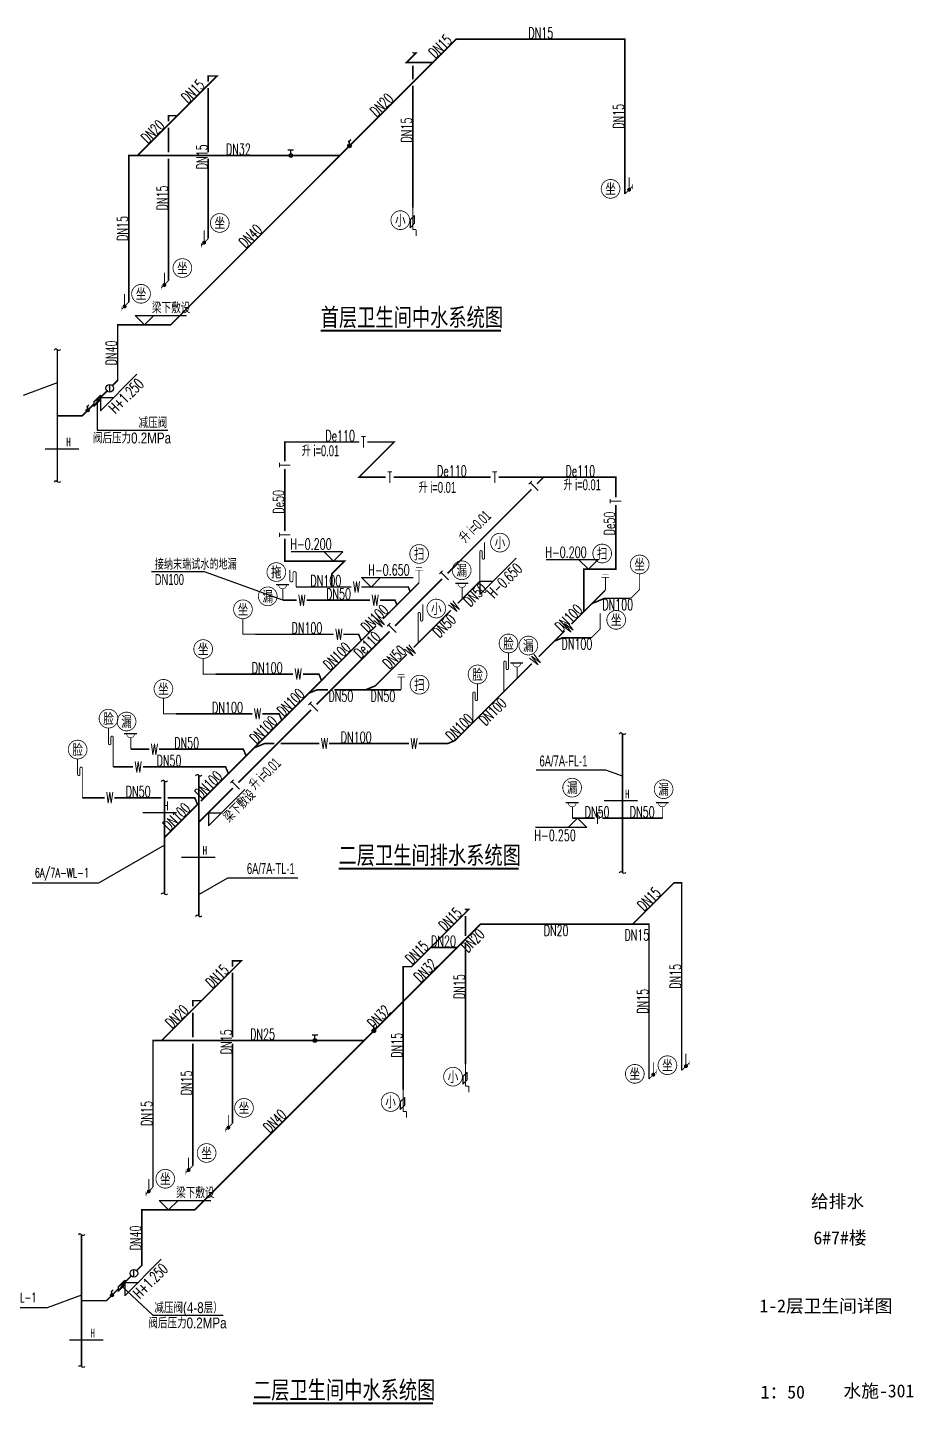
# Model space of a CAD drawing. Extents: x 31688 to 157843, y 203 to 96712.
# Drawn here: x 75016 to 89199, y 1802 to 23836 of the extents above; entities that cross this region are included whole.
import ezdxf
from ezdxf.enums import TextEntityAlignment as Align

# ---------------------------------------------------------------- set-up
doc = ezdxf.new("R2010")
doc.units = 0
doc.header["$LTSCALE"] = 1000
doc.header["$MEASUREMENT"] = 0
doc.linetypes.add('109-34 轴网$0$L1$0$$AUDIT_BAD_LTYPE1', pattern=[0])
for name, color, linetype in [('00-图签签名_10', 10, 'Continuous'), ('A-E_栏杆', 232, 'Continuous'), ('A-I_卫-洁具', 241, 'Continuous'), ('DIM_SYMB', 3, 'Continuous'), ('DIM_中水', 3, 'Continuous'), ('DIM_通气', 3, 'Continuous'), ('EQUIP_中水', 7, 'Continuous'), ('EQUIP_地漏', 7, 'Continuous'), ('EQUIP_废水', 7, 'Continuous'), ('EQUIP_污水', 7, 'Continuous'), ('EQUIP_给水', 7, 'Continuous'), ('EQUIP_通气', 7, 'Continuous'), ('PIPE-中水', 122, 'Continuous'), ('PIPE-废水', 31, 'Continuous'), ('PIPE-污水', 2, 'Continuous'), ('PIPE-通气', 30, 'Continuous'), ('TEXT_中水', 7, 'Continuous'), ('TEXT_废水', 7, 'Continuous'), ('TEXT_污水', 7, 'Continuous'), ('TEXT_通气', 7, 'Continuous'), ('TWT_ELEV', 3, 'Continuous'), ('TWT_IDEN', 3, 'Continuous'), ('TWT_LEAD', 3, 'Continuous'), ('TWT_SYMB', 3, 'Continuous'), ('TWT_TEXT', 7, 'Continuous'), ('VALVE_中水', 7, 'Continuous')]:
    doc.layers.add(name, color=color, linetype=linetype)
doc.styles.add('_TCH_DIM', font='ros.shx', dxfattribs={"width": 0.8, "bigfont": 'jd.shx'})
doc.styles.add('_TWT_DIM_ELE', font='SIMPLEX', dxfattribs={"width": 0.8, "height": 3.5, "bigfont": 'HZTXT'})
doc.styles.add('_TWT_PIPEDN', font='SIMPLEX', dxfattribs={"width": 0.8, "height": 3.5, "bigfont": 'HZTXT'})
doc.styles.add('_TWT_PIPETEXT', font='SIMPLEX', dxfattribs={"width": 0.8, "height": 3.5, "bigfont": 'HZTXT'})
doc.styles.add('_TWT_SANITARY', font='', dxfattribs={"width": 0.8, "height": 3.5})
doc.styles.add('_TWT_SERIAL', font='COMPLEX', dxfattribs={"width": 0.8, "height": 3.5, "bigfont": 'HZTXT'})
doc.styles.add('HZ', font='txt', dxfattribs={"bigfont": 'hztxt'})
doc.styles.get("Standard").update_dxf_attribs({"font": 'STXIHEI.TTF', "width": 0.75})
doc.styles.add('华文细黑', font='STXIHEI.TTF', dxfattribs={"height": 10})
doc.styles.get('_TWT_SANITARY').set_extended_font_data('SimSun')

# ---------------------------------------------------------------- blocks, each defined once
blk = doc.blocks.new('$VALVE$00000499')
for p, q in [((35, 35), (98, 98)), ((48, 98), (147, 98))]:
    blk.add_line(p, q)
at = {"const_width": 49.6}
blk.add_lwpolyline([(25, 0, 1), (-25, 0, 1)], format="xyb", close=True, dxfattribs=at)
blk.add_circle((0, 0), 50)
for p in [(-50, 0), (50, 0)]:
    blk.add_point(p)
blk = doc.blocks.new('$VALVE$00000497')
for p, q in [((78, 138), (-78, 138)), ((0, 50), (0, 138))]:
    blk.add_line(p, q)
at = {"const_width": 49.6}
blk.add_lwpolyline([(25, 0, 1), (-25, 0, 1)], format="xyb", close=True, dxfattribs=at)
blk.add_circle((0, 0), 50)
blk = doc.blocks.new('$VALVE$00000602')
blk.add_line((-93, -93), (93, 93))
blk.add_lwpolyline([(93, 93, 0, 50, 0), (-13, 22, 50, 50, 0)], format="xyseb")
blk.add_circle((0, 0), 150)
for p in [(-150, 0), (150, 0)]:
    blk.add_point(p)
blk = doc.blocks.new('$VALVE$00000343')
for p, q in [((-81, 44), (-169, -44)), ((-169, -44), (125, 0)), ((125, 0), (-81, 44)), ((-81, 44), (169, 44)), ((169, 44), (81, -44)), ((81, -44), (-169, -44))]:
    blk.add_line(p, q)
for p in [(-125, 0), (125, 0)]:
    blk.add_point(p)
blk = doc.blocks.new('$TwtSys$00000132')
at = {"elevation": 0}
blk.add_lwpolyline([(7, -101, -0.575183), (0, 0, 0.604745), (-11, 101, 16.924828)], format="xyb", dxfattribs=at)
blk = doc.blocks.new('$ATTACHMENT$00000126')
for points, const_width in [([(0, 0), (-223, -223)], 30), ([(-133, -136), (-133, 264)], 30), ([(-223, -288), (-223, -146)], 15)]:
    blk.add_lwpolyline(points, dxfattribs=dict(const_width=const_width))
at = {"const_width": 62.5}
blk.add_lwpolyline([(-102, -136, -1), (-165, -136, -1)], format="xyb", close=True, dxfattribs=at)
blk = doc.blocks.new('$ATTACHMENT$00000127')
for points, const_width in [([(137, 136), (137, 536)], 30), ([(0, 0), (241, 241)], 30), ([(241, 306), (241, 163)], 15)]:
    blk.add_lwpolyline(points, dxfattribs=dict(const_width=const_width))
at = {"const_width": 62.5}
blk.add_lwpolyline([(169, 136, -1), (106, 136, -1)], format="xyb", close=True, dxfattribs=at)
blk = doc.blocks.new('$ATTACHMENT$00000236')
at = {"const_width": 30}
for points in [[(0, 0), (0, -698)], [(106, -698), (0, -698)], [(106, -698), (106, -898)]]:
    blk.add_lwpolyline(points, dxfattribs=at)
blk.add_lwpolyline([(-88, -638), (53, -497), (53, -247), (-88, -388)], close=True)
blk = doc.blocks.new('$TWTSYS$00000079')
blk.add_line((-212, 500), (188, 500))
at = {"const_width": 20}
blk.add_lwpolyline([(-134, 500, 1.067664), (116, 500)], format="xyb", dxfattribs=at)
at = {"const_width": 30}
blk.add_lwpolyline([(0, 367), (0, 0)], dxfattribs=at)
at = {"style": 'HZ', "width": 0.7, "flags": 1}
for tag in ['UNIT', 'WHAT', 'SPEC']:
    blk.add_attdef(tag, (0, 0), '', height=0.001, dxfattribs=at)
blk = doc.blocks.new('$TWTSYS$00000086')
at = {"const_width": 30}
blk.add_lwpolyline([(0, 0), (0, 946, 1), (-75, 946), (-75, 746, -1), (-150, 746), (-150, 1244)], format="xyb", dxfattribs=at)
blk = doc.blocks.new('$TWTSYS$00000426')
for points, const_width in [([(-100, 500), (100, 500)], 20), ([(-125, 407), (125, 407)], 20), ([(0, 407), (0, 0)], 30)]:
    blk.add_lwpolyline(points, dxfattribs=dict(const_width=const_width))
at = {"style": 'HZ', "width": 0.7, "flags": 1}
for tag in ['UNIT', 'SPEC', 'WHAT']:
    blk.add_attdef(tag, (0, 0), '', height=0.001, dxfattribs=at)
blk = doc.blocks.new('$ATTACHMENT$00000054')
at = {"const_width": 30}
blk.add_lwpolyline([(0, 0), (0, 944, -1), (75, 944), (75, 744, 1), (150, 744), (150, 1244)], format="xyb", dxfattribs=at)
blk = doc.blocks.new('$ATTACHMENT$00000064')
at = {"const_width": 30}
blk.add_lwpolyline([(0, 0), (283, 283), (283, 783)], dxfattribs=at)
blk = doc.blocks.new('$ATTACHMENT$00000065')
at = {"const_width": 30}
blk.add_lwpolyline([(0, 0), (-400, 0), (-400, 500)], dxfattribs=at)
blk = doc.blocks.new('$ATTACHMENT$00000055')
at = {"const_width": 30}
blk.add_lwpolyline([(0, 0), (0, 456, 0.75), (-100, 456), (-100, 202, -0.75), (-200, 202), (-200, 540)], format="xyb", dxfattribs=at)

msp = doc.modelspace()

# ---------------------------------------------------------------- hatches: boundary and pattern name
at = {"layer": 'PIPE-中水', "linetype": 'Continuous'}
for points in [[(81877.2, 23648.7), (81868.3, 23657.5), (81872, 23661.2)], [(81877.2, 23648.7), (81877.2, 23661.2), (81872, 23661.2)], [(84577.5, 23648.7), (84577.5, 23661.2), (84590, 23661.2)], [(84577.5, 23648.7), (84590, 23648.7), (84590, 23661.2)], [(81183.3, 23428), (81170.8, 23428), (81170.8, 23440.5)], [(81183.3, 23428), (81183.3, 23440.5), (81170.8, 23440.5)], [(81233.7, 23428), (81233.7, 23440.5), (81263.8, 23440.5)], [(81233.7, 23428), (81242.5, 23419.2), (81263.8, 23440.5)], [(81081.9, 23276.3), (81073.1, 23285.1), (81051.7, 23263.8)], [(81081.9, 23276.3), (81081.9, 23263.8), (81051.7, 23263.8)], [(77909.3, 23061.5), (77896.8, 23061.5), (77896.8, 23074)], [(77909.3, 23061.5), (77909.3, 23074), (77896.8, 23074)], [(78049.7, 23061.5), (78058.5, 23052.7), (78079.9, 23074)], [(78049.7, 23061.5), (78049.7, 23074), (78079.9, 23074)], [(77272.9, 22425.1), (77260.4, 22425.1), (77260.4, 22437.6)], [(77272.9, 22425.1), (77272.9, 22437.6), (77260.4, 22437.6)], [(76636.5, 21788.7), (76624, 21788.7), (76624, 21801.2)], [(76636.5, 21788.7), (76636.5, 21801.2), (76624, 21801.2)], [(76458.1, 19079.3), (76458.1, 19091.8), (76445.6, 19091.8)], [(76458.1, 19079.3), (76445.6, 19079.3), (76445.6, 19091.8)], [(77307.8, 19079.3), (77316.6, 19070.5), (77313, 19066.8)], [(77307.8, 19079.3), (77307.8, 19066.8), (77313, 19066.8)], [(76458.1, 18189.9), (76467, 18181.1), (76470.6, 18184.7)], [(76458.1, 18189.9), (76470.6, 18189.9), (76470.6, 18184.7)], [(75892.5, 17624.2), (75901.3, 17615.4), (75897.6, 17611.7)], [(75892.5, 17624.2), (75892.5, 17611.7), (75897.6, 17611.7)], [(85363.5, 10148.5), (85354.6, 10157.3), (85358.3, 10161)], [(85363.5, 10148.5), (85363.5, 10161), (85358.3, 10161)], [(85488, 10148.5), (85500.5, 10148.5), (85500.5, 10161)], [(85488, 10148.5), (85488, 10161), (85500.5, 10161)], [(82026.4, 9721.4), (82013.9, 9721.4), (82013.9, 9733.9)], [(82026.4, 9721.4), (82026.4, 9733.9), (82013.9, 9733.9)], [(82076.8, 9721.4), (82076.8, 9733.9), (82107, 9733.9)], [(82076.8, 9721.4), (82085.6, 9712.6), (82107, 9733.9)], [(82265.1, 9486.8), (82256.2, 9495.7), (82259.9, 9499.3)], [(82265.1, 9486.8), (82265.1, 9499.3), (82259.9, 9499.3)], [(84965.4, 9486.8), (84965.4, 9499.3), (84977.9, 9499.3)], [(84965.4, 9486.8), (84977.9, 9486.8), (84977.9, 9499.3)], [(78297.2, 8899.6), (78284.7, 8899.6), (78284.7, 8912.1)], [(78297.2, 8899.6), (78297.2, 8912.1), (78284.7, 8912.1)], [(78437.6, 8899.6), (78446.4, 8890.8), (78467.8, 8912.1)], [(78437.6, 8899.6), (78437.6, 8912.1), (78467.8, 8912.1)], [(81027.9, 8807.8), (81027.9, 8820.3), (81015.4, 8820.3)], [(81027.9, 8807.8), (81015.4, 8807.8), (81015.4, 8820.3)], [(81163.2, 8807.8), (81172, 8799), (81168.4, 8795.3)], [(81163.2, 8807.8), (81163.2, 8795.3), (81168.4, 8795.3)], [(77660.8, 8263.2), (77648.3, 8263.2), (77648.3, 8275.7)], [(77660.8, 8263.2), (77660.8, 8275.7), (77648.3, 8275.7)], [(77024.4, 7626.8), (77011.9, 7626.8), (77011.9, 7639.3)], [(77024.4, 7626.8), (77024.4, 7639.3), (77011.9, 7639.3)], [(76846, 4917.5), (76846, 4930), (76833.5, 4930)], [(76846, 4917.5), (76833.5, 4917.5), (76833.5, 4930)], [(77695.7, 4917.5), (77704.5, 4908.6), (77700.9, 4905)], [(77695.7, 4917.5), (77695.7, 4905), (77700.9, 4905)], [(76846, 4028.1), (76854.9, 4019.2), (76858.5, 4022.9)], [(76846, 4028.1), (76858.5, 4028.1), (76858.5, 4022.9)], [(76280.4, 3462.4), (76289.2, 3453.5), (76285.5, 3449.9)], [(76280.4, 3462.4), (76280.4, 3449.9), (76285.5, 3449.9)]]:
    msp.add_hatch(color=256, dxfattribs=at).paths.add_polyline_path(points)
at = {"layer": 'PIPE-污水', "linetype": 'Continuous'}
for points in [[(81111.1, 14883), (81122.7, 14887.8), (81119.5, 14895.5)], [(81111.1, 14883), (81111.1, 14895.5), (81119.5, 14895.5)], [(80899, 14670.9), (80910.6, 14675.6), (80907.4, 14683.4)], [(80899, 14670.9), (80899, 14683.4), (80907.4, 14683.4)], [(84255.6, 14702.7), (84250.8, 14714.2), (84253.1, 14715.2)], [(84255.6, 14702.7), (84255.6, 14715.2), (84253.1, 14715.2)], [(80316.6, 14126.4), (80328.1, 14131.2), (80324.9, 14138.9)], [(80316.6, 14126.4), (80316.6, 14138.9), (80324.9, 14138.9)], [(83581.8, 14071.4), (83577, 14082.9), (83579.3, 14083.9)], [(83581.8, 14071.4), (83581.8, 14083.9), (83579.3, 14083.9)], [(79680.2, 13490), (79691.7, 13494.8), (79688.5, 13502.5)], [(79680.2, 13490), (79680.2, 13502.5), (79688.5, 13502.5)], [(79649.6, 13237.8), (79644.8, 13249.3), (79647.1, 13250.3)], [(79649.6, 13237.8), (79649.6, 13250.3), (79647.1, 13250.3)], [(80586, 13303.1), (80590.7, 13291.6), (80593, 13292.5)], [(80586, 13303.1), (80594.8, 13294.3), (80593, 13292.5)], [(79043.8, 12853.6), (79055.3, 12858.4), (79052.1, 12866.1)], [(79043.8, 12853.6), (79043.8, 12866.1), (79052.1, 12866.1)], [(78811.9, 12379), (78807.1, 12390.6), (78809.4, 12391.5)], [(78811.9, 12379), (78811.9, 12391.5), (78809.4, 12391.5)], [(81745.1, 12379), (81745.1, 12366.5), (81747.6, 12366.5)], [(81745.1, 12379), (81749.9, 12367.5), (81747.6, 12366.5)], [(81859.2, 12426.3), (81864, 12414.7), (81866.3, 12415.7)], [(81859.2, 12426.3), (81868.1, 12417.4), (81866.3, 12415.7)], [(78470.3, 12287.5), (78481.9, 12292.3), (78478.7, 12300)], [(78470.3, 12287.5), (78470.3, 12300), (78478.7, 12300)], [(78187.5, 12004.7), (78199.1, 12009.5), (78195.9, 12017.2)], [(78187.5, 12004.7), (78187.5, 12017.2), (78195.9, 12017.2)], [(77693.2, 11510), (77704.8, 11514.8), (77701.6, 11522.5)], [(77693.2, 11510), (77693.2, 11522.5), (77701.6, 11522.5)]]:
    msp.add_hatch(color=256, dxfattribs=at).paths.add_polyline_path(points)
at = {"layer": 'PIPE-通气', "linetype": 'Continuous'}
for points in [[(79134.8, 17204.1), (79134.8, 17216.6), (79122.3, 17216.6)], [(79134.8, 17204.1), (79122.3, 17204.1), (79122.3, 17216.6)], [(80885.5, 17204.1), (80894.3, 17195.2), (80915.7, 17216.6)], [(80885.5, 17204.1), (80885.5, 17216.6), (80915.7, 17216.6)], [(80321.3, 16639.9), (80312.4, 16648.7), (80291.1, 16627.4)], [(80321.3, 16639.9), (80321.3, 16627.4), (80291.1, 16627.4)], [(84432, 16639.9), (84444.5, 16639.9), (84444.5, 16652.4)], [(84432, 16639.9), (84432, 16652.4), (84444.5, 16652.4)], [(79134.8, 15296.8), (79122.3, 15296.8), (79122.3, 15284.3)], [(84432, 15166.9), (84444.5, 15166.9), (84444.5, 15154.4)]]:
    msp.add_hatch(color=256, dxfattribs=at).paths.add_polyline_path(points)
at = {"layer": 'PIPE-通气'}
for points in [[(79134.8, 15296.8), (79134.8, 15284.3), (79122.3, 15284.3)], [(80091.4, 15296.8), (80091.4, 15309.3), (80121.6, 15309.3)], [(80091.4, 15296.8), (80100.2, 15287.9), (80121.6, 15309.3)], [(79886, 15091.4), (79877.1, 15100.2), (79873.5, 15096.5)], [(79886, 15091.4), (79873.5, 15091.4), (79873.5, 15096.5)], [(83922.1, 15166.9), (83909.6, 15166.9), (83909.6, 15179.4)], [(83922.1, 15166.9), (83922.1, 15179.4), (83909.6, 15179.4)], [(84432, 15166.9), (84432, 15154.4), (84444.5, 15154.4)]]:
    msp.add_hatch(color=256, dxfattribs=at).paths.add_polyline_path(points)

# ---------------------------------------------------------------- linework, layer by layer
at = {"layer": 'A-E_栏杆', "linetype": '109-34 轴网$0$L1$0$$AUDIT_BAD_LTYPE1'}
for p, q in [((75299.2, 17096.6), (75685.8, 17096.6)), ((75685.8, 17096.6), (75837.4, 17096.6)), ((84245, 11464.2), (84631.6, 11464.2)), ((84631.6, 11464.2), (84783.2, 11464.2)), ((76863.2, 11275.9), (77249.8, 11275.9)), ((77249.8, 11275.9), (77401.5, 11275.9)), ((77482.4, 10562.1), (77869, 10562.1)), ((77869, 10562.1), (78020.7, 10562.1)), ((75687.1, 2835.7), (76073.7, 2835.7)), ((76073.7, 2835.7), (76225.3, 2835.7))]:
    msp.add_line(p, q, dxfattribs=at)
at = {"layer": 'DIM_SYMB', "linetype": '109-34 轴网$0$L1$0$$AUDIT_BAD_LTYPE1', "const_width": 35}
for points in [[(79708.8, 18984.2), (82593, 18984.2)], [(79994.6, 10376.6), (82876.1, 10376.6)], [(78624.3, 1819.2), (81505.9, 1819.2)]]:
    msp.add_lwpolyline(points, dxfattribs=at)
at = {"layer": 'DIM_中水'}
for p, q in [((75492.5, 18151.9), (74943.7, 17948)), ((75880.4, 3549.9), (75331.6, 3346)), ((75331.6, 3346), (74260.2, 3346))]:
    msp.add_line(p, q, dxfattribs=at)
at = {"layer": 'DIM_通气'}
for p, q in [((77206.9, 10753.3), (76153.1, 10142.5)), ((76153.1, 10142.5), (75088, 10142.5))]:
    msp.add_line(p, q, dxfattribs=at)
at = {"layer": 'PIPE-中水', "linetype": 'Continuous', "ltscale": 0.5, "const_width": 25}
for points in [[(81504.8, 23276.3), (81877.2, 23648.7)], [(84577.5, 23648.7), (81877.2, 23648.7)], [(84577.5, 21172.5), (84577.5, 23648.7)], [(81081.9, 23276.3), (81233.7, 23428)], [(81183.3, 23427.7), (81183.3, 23428)], [(81233.7, 23428), (81183.3, 23428)], [(80192.8, 21964.3), (81504.8, 23276.3)], [(81504.8, 23276.3), (81081.9, 23276.3)], [(81183.3, 23326.3), (81183.3, 23327.7)], [(81183.3, 23004.8), (81183.3, 23226.3)], [(77413.3, 22425.1), (78049.7, 23061.5)], [(77909.3, 22971.1), (77909.3, 23061.5)], [(78049.7, 23061.5), (77909.3, 23061.5)], [(81183.3, 20951.9), (81183.3, 22904.8)], [(77909.3, 21838.7), (77909.3, 22871.1)], [(76776.9, 21788.7), (77413.3, 22425.1)], [(77272.9, 22334.7), (77272.9, 22425.1)], [(77413.3, 22425.1), (77272.9, 22425.1)], [(77272.9, 21838.7), (77272.9, 22234.7)], [(80017.2, 21788.7), (80150.4, 21921.9)], [(76636.5, 19441.2), (76636.5, 21788.7)], [(76776.9, 21788.7), (76636.5, 21788.7)], [(76776.9, 21788.7), (80017.2, 21788.7)], [(77272.9, 19783.3), (77272.9, 21738.7)], [(77307.8, 19079.3), (80017.2, 21788.7)], [(77909.3, 20461.4), (77909.3, 21738.7)], [(76458.1, 19079.3), (77307.8, 19079.3)], [(76458.1, 18189.9), (76458.1, 19079.3)], [(75492.5, 17624.2), (75492.5, 18679.5)], [(76373.5, 18105.3), (76458.1, 18189.9)], [(76184.3, 17916), (76288.7, 18020.5)], [(75492.5, 16568.9), (75492.5, 17624.2)], [(75492.5, 17624.2), (75892.5, 17624.2)], [(75892.5, 17624.2), (75962.3, 17694)], [(75997.6, 17729.4), (76078.2, 17810)], [(84701.8, 9486.8), (85363.5, 10148.5)], [(85363.5, 10148.5), (85488, 10148.5)], [(85488, 7148.5), (85488, 10148.5)], [(81621.5, 9266.2), (82076.8, 9721.4)], [(82026.4, 9721), (82026.4, 9721.4)], [(82076.8, 9721.4), (82026.4, 9721.4)], [(81892.7, 9114.4), (82265.1, 9486.8)], [(82026.4, 9298.2), (82026.4, 9621)], [(84701.8, 9486.8), (82265.1, 9486.8)], [(84965.4, 9486.8), (84701.8, 9486.8)], [(84965.4, 7010.6), (84965.4, 9486.8)], [(81469.8, 9114.4), (81621.5, 9266.2)], [(81027.9, 8249.7), (81892.7, 9114.4)], [(81469.8, 9114.4), (81163.2, 8807.8)], [(81892.7, 9114.4), (81469.8, 9114.4)], [(82026.4, 7245.2), (82026.4, 9198.2)], [(77801.2, 8263.2), (78437.6, 8899.6)], [(78297.2, 8809.3), (78297.2, 8899.6)], [(78437.6, 8899.6), (78297.2, 8899.6)], [(81163.2, 8807.8), (81027.9, 8807.8)], [(81027.9, 8807.8), (81027.9, 8249.7)], [(78297.2, 7676.8), (78297.2, 8709.3)], [(77164.8, 7626.8), (77801.2, 8263.2)], [(77660.8, 8172.9), (77660.8, 8263.2)], [(77801.2, 8263.2), (77660.8, 8263.2)], [(80580.7, 7802.4), (81027.9, 8249.7)], [(81027.9, 8249.7), (81027.9, 6840.1)], [(77660.8, 7676.8), (77660.8, 8072.9)], [(80405.1, 7626.8), (80538.2, 7760)], [(77024.4, 5279.3), (77024.4, 7626.8)], [(77164.8, 7626.8), (77024.4, 7626.8)], [(77164.8, 7626.8), (80405.1, 7626.8)], [(77660.8, 5621.4), (77660.8, 7576.8)], [(77695.7, 4917.5), (80405.1, 7626.8)], [(78297.2, 6299.5), (78297.2, 7576.8)], [(76846, 4917.5), (77695.7, 4917.5)], [(76846, 4028.1), (76846, 4917.5)], [(75880.4, 3462.4), (75880.4, 4517.7)], [(76761.4, 3943.4), (76846, 4028.1)], [(76572.2, 3754.2), (76676.6, 3858.6)], [(76280.4, 3462.4), (76350.2, 3532.2)], [(76385.5, 3567.5), (76466.1, 3648.1)], [(75880.4, 2407.1), (75880.4, 3462.4)], [(75880.4, 3462.4), (76280.4, 3462.4)]]:
    msp.add_lwpolyline(points, dxfattribs=at)
at = {"layer": 'PIPE-废水', "linetype": 'Continuous', "ltscale": 0.5, "const_width": 25}
for points in [[(84540, 11182.3), (84540, 12534.6)], [(83739.7, 11182.3), (84097.4, 11182.3)], [(84216.7, 11182.3), (84540, 11182.3)], [(84540, 11182.3), (85183.4, 11182.3)], [(84540, 10312.5), (84540, 11182.3)]]:
    msp.add_lwpolyline(points, dxfattribs=at)
at = {"layer": 'PIPE-污水', "linetype": 'Continuous', "ltscale": 0.5, "const_width": 25}
for points in [[(82257.7, 14974.9), (81974.9, 14692.1)], [(79315.9, 14883), (80200.7, 14883)], [(80357.4, 14883), (81111.1, 14883)], [(80929.8, 14596.6), (81141.9, 14808.7)], [(81111.1, 14883), (81141.9, 14808.7)], [(81141.9, 14808.7), (81282.6, 14949.4)], [(84050.8, 14617.9), (84266.4, 14833.5)], [(79103.8, 14670.9), (79326.3, 14670.9)], [(79482.9, 14670.9), (80500.5, 14670.9)], [(80657.2, 14670.9), (80899, 14670.9)], [(80706.5, 14373.3), (80929.8, 14596.6)], [(80899, 14670.9), (80929.8, 14596.6)], [(81974.9, 14692.1), (81903.5, 14620.7)], [(83724.2, 14291.3), (84050.8, 14617.9)], [(84255.6, 14702.7), (84050.8, 14617.9)], [(84673.7, 14702.7), (84255.6, 14702.7)], [(81792.8, 14509.9), (81267.8, 13985)], [(78664.2, 14126.4), (79917, 14126.4)], [(80073.6, 14126.4), (80316.6, 14126.4)], [(80316.6, 14126.4), (80358.5, 14025.3)], [(80358.5, 14025.3), (80595.7, 14262.5)], [(83449.5, 14016.6), (83613.5, 14180.5)], [(79722.1, 13388.9), (80358.5, 14025.3)], [(81267.8, 13985), (81198.2, 13915.4)], [(83200, 13767.1), (83449.5, 14016.6)], [(83581.8, 14071.4), (83449.5, 14016.6)], [(84042.4, 14071.4), (83581.8, 14071.4)], [(81087.5, 13804.6), (80586, 13303.1)], [(82852.5, 13419.6), (83089.2, 13656.3)], [(78027.8, 13490), (79266.8, 13490)], [(79423.4, 13490), (79680.2, 13490)], [(79680.2, 13490), (79722.1, 13388.9)], [(79515.3, 13182.2), (79722.1, 13388.9)], [(79649.6, 13237.8), (79515.3, 13182.2)], [(79826.6, 13237.8), (79649.6, 13237.8)], [(80428.2, 13237.8), (79926.6, 13237.8)], [(80586, 13303.1), (80428.2, 13237.8)], [(80996.3, 13237.8), (80428.2, 13237.8)], [(82640.4, 13207.4), (82852.5, 13419.6)], [(79085.7, 12752.5), (79515.3, 13182.2)], [(82145.1, 12712.2), (82640.4, 13207.4)], [(77391.4, 12853.6), (78615.6, 12853.6)], [(78772.3, 12853.6), (79043.8, 12853.6)], [(79043.8, 12853.6), (79085.7, 12752.5)], [(78641.7, 12308.5), (79085.7, 12752.5)], [(81859.2, 12426.3), (82145.1, 12712.2)], [(78811.9, 12379), (78641.7, 12308.5)], [(78968.3, 12379), (78811.9, 12379)], [(79687.7, 12379), (79068.3, 12379)], [(81120.9, 12379), (79844.3, 12379)], [(81745.1, 12379), (81277.6, 12379)], [(81859.2, 12426.3), (81745.1, 12379)], [(76669.9, 12287.5), (76965.1, 12287.5)], [(77121.7, 12287.5), (78470.3, 12287.5)], [(78231.5, 11898.4), (78514.4, 12181.2)], [(78470.3, 12287.5), (78514.4, 12181.2)], [(78514.4, 12181.2), (78641.7, 12308.5)], [(76387.1, 12004.7), (76706.6, 12004.7)], [(76863.3, 12004.7), (78187.5, 12004.7)], [(77791.9, 11458.7), (78231.5, 11898.4)], [(78187.5, 12004.7), (78231.5, 11898.4)], [(77206.9, 10873.7), (77206.9, 11776.4)], [(75892.8, 11510), (76248.2, 11510)], [(76404.8, 11510), (77156.9, 11510)], [(77256.9, 11510), (77693.2, 11510)], [(77693.2, 11510), (77737.1, 11403.9)], [(77206.9, 10873.7), (77737.1, 11403.9)], [(77206.9, 9971), (77206.9, 10873.7)]]:
    msp.add_lwpolyline(points, dxfattribs=at)
at = {"layer": 'PIPE-通气', "linetype": 'Continuous', "ltscale": 0.5, "const_width": 25}
for points in [[(79134.8, 17204.1), (80330.1, 17204.1)], [(79134.8, 16895.4), (79134.8, 17204.1)], [(80885.5, 17204.1), (80321.3, 16639.9)], [(80454.8, 17204.1), (80885.5, 17204.1)], [(79134.8, 15779.3), (79134.8, 16770.7)], [(80321.3, 16639.9), (80751.5, 16639.9)], [(80876.2, 16639.9), (82431.9, 16639.9)], [(82556.6, 16639.9), (83277.3, 16639.9)], [(83171.6, 16534.1), (83277.3, 16639.9)], [(83277.3, 16639.9), (84432, 16639.9)], [(84432, 16317.7), (84432, 16639.9)], [(81739.1, 15101), (83083.4, 16445.9)], [(84432, 15166.9), (84432, 16193.1)], [(79134.8, 15296.8), (79134.8, 15654.7)], [(80900.3, 14261.9), (81651, 15012.9)], [(79642.7, 13003.8), (80812.2, 14173.7)], [(78393, 11753.4), (79554.6, 12915.6)], [(77756.6, 11116.8), (78304.8, 11665.3)]]:
    msp.add_lwpolyline(points, dxfattribs=at)
at = {"layer": 'PIPE-通气', "ltscale": 0.5, "const_width": 25}
for points in [[(79134.8, 15296.8), (80091.4, 15296.8)], [(80091.4, 15296.8), (79886, 15091.4)], [(79886, 15091.4), (79886, 14883)], [(83922.1, 14489.2), (83922.1, 15166.9)], [(84432, 15166.9), (83922.1, 15166.9)]]:
    msp.add_lwpolyline(points, dxfattribs=at)
at = {"layer": 'PIPE-通气', "color": 30, "ltscale": 0.5, "const_width": 25}
for points in [[(77756.6, 11116.8), (77756.6, 11866.8)], [(77756.6, 9616.8), (77756.6, 11116.8)]]:
    msp.add_lwpolyline(points, dxfattribs=at)
at = {"layer": 'TWT_ELEV', "linetype": '109-34 轴网$0$L1$0$$AUDIT_BAD_LTYPE1'}
for p, q in [((76887, 19079.3), (76737, 19229.3)), ((76737, 19229.3), (77561.7, 19229.3)), ((76887, 19079.3), (77037, 19229.3)), ((76184.3, 17703.9), (76767.4, 18287)), ((76184.3, 17916), (76184.3, 17703.9)), ((76184.3, 17916), (76396.4, 17916)), ((80063.2, 15446.8), (79238.5, 15446.8)), ((79913.2, 15296.8), (79763.2, 15446.8)), ((79913.2, 15296.8), (80063.2, 15446.8)), ((82257.7, 14762.8), (82840.9, 15345.9)), ((84144.1, 15316.9), (83319.4, 15316.9)), ((83994.1, 15166.9), (83844.1, 15316.9)), ((83994.1, 15166.9), (84144.1, 15316.9)), ((80514.5, 14883), (80364.5, 15033)), ((80364.5, 15033), (81189.1, 15033)), ((80514.5, 14883), (80664.5, 15033)), ((82257.7, 14974.9), (82257.7, 14762.8)), ((82257.7, 14974.9), (82469.9, 14974.9)), ((77910.8, 11059.6), (78493.9, 11642.7)), ((77910.8, 11271.8), (77910.8, 11059.6)), ((77910.8, 11271.8), (78122.9, 11271.8)), ((83970.4, 11032.3), (83145.7, 11032.3)), ((83820.4, 11182.3), (83670.4, 11032.3)), ((83820.4, 11182.3), (83970.4, 11032.3)), ((77274.9, 4917.5), (77124.9, 5067.5)), ((77124.9, 5067.5), (77949.6, 5067.5)), ((77274.9, 4917.5), (77424.9, 5067.5)), ((76572.2, 3542), (77155.3, 4125.2)), ((76572.2, 3754.2), (76572.2, 3542)), ((76572.2, 3754.2), (76784.3, 3754.2))]:
    msp.add_line(p, q, dxfattribs=at)
at = {"layer": 'TWT_IDEN', "linetype": '109-34 轴网$0$L1$0$$AUDIT_BAD_LTYPE1', "const_width": 12.5}
for points in [[(84499.5, 21254.4, 1), (84199.5, 21254.4, 1)], [(78243.7, 20709.3, 1), (77943.7, 20709.3, 1)], [(81133.7, 20753.7, 1), (80833.7, 20753.7, 1)], [(77644.5, 19987.8, 1), (77344.5, 19987.8, 1)], [(76983.2, 19575.2, 1), (76683.2, 19575.2, 1)], [(82728.3, 15593.7, 1), (82428.3, 15593.7, 1)], [(81435.1, 15412.5, 1), (81135.1, 15412.5, 1)], [(84365.5, 15419.1, 1), (84065.5, 15419.1, 1)], [(79148.8, 15122.3, 1), (78848.8, 15122.3, 1)], [(82116.2, 15151.3, 1), (81816.2, 15151.3, 1)], [(84965.2, 15244.1, 1), (84665.2, 15244.1, 1)], [(79011.8, 14734.2, 1), (78711.8, 14734.2, 1)], [(78614.2, 14526.4, 1), (78314.2, 14526.4, 1)], [(81709.2, 14538.4, 1), (81409.2, 14538.4, 1)], [(84589.8, 14357.6, 1), (84289.8, 14357.6, 1)], [(82865.4, 13979.3, 1), (82565.4, 13979.3, 1)], [(83182.4, 13946.3, 1), (82882.4, 13946.3, 1)], [(77977.8, 13890, 1), (77677.8, 13890, 1)], [(81441.4, 13320.7, 1), (81141.4, 13320.7, 1)], [(82370.1, 13484, 1), (82070.1, 13484, 1)], [(77341.4, 13253.6, 1), (77041.4, 13253.6, 1)], [(76462.1, 12776.5, 1), (76162.1, 12776.5, 1)], [(76751.5, 12730.5, 1), (76451.5, 12730.5, 1)], [(75967.8, 12281.9, 1), (75667.8, 12281.9, 1)], [(83884.4, 11671.6, 1), (83584.4, 11671.6, 1)], [(85348.4, 11647.5, 1), (85048.4, 11647.5, 1)], [(85409.9, 7230.4, 1), (85109.9, 7230.4, 1)], [(81976.9, 7047.1, 1), (81676.9, 7047.1, 1)], [(84887.4, 7092.6, 1), (84587.4, 7092.6, 1)], [(78631.5, 6547.4, 1), (78331.5, 6547.4, 1)], [(80978.4, 6641.9, 1), (80678.4, 6641.9, 1)], [(78032.4, 5825.9, 1), (77732.4, 5825.9, 1)], [(77371, 5413.3, 1), (77071, 5413.3, 1)]]:
    msp.add_lwpolyline(points, format="xyb", close=True, dxfattribs=at)
at = {"layer": 'TWT_LEAD', "linetype": '109-34 轴网$0$L1$0$$AUDIT_BAD_LTYPE1'}
for p, q in [((76131.2, 17863), (76131.2, 17390.9)), ((76131.2, 17390.9), (77259.7, 17390.9)), ((77846.4, 15125.5), (77001.2, 15125.5)), ((79103.8, 14670.9), (77846.4, 15125.5)), ((84275.7, 11952), (83160.3, 11952)), ((84540, 11858.4), (84275.7, 11952)), ((77756.6, 9962), (78224.9, 10230)), ((78224.9, 10230), (79340.4, 10230)), ((76519.1, 3701.1), (77019.9, 3229)), ((77019.9, 3229), (78148.4, 3229))]:
    msp.add_line(p, q, dxfattribs=at)
at = {"layer": 'TWT_SYMB', "linetype": '109-34 轴网$0$L1$0$$AUDIT_BAD_LTYPE1'}
for points in [[(79369.8, 16940.5, 0, 0, 0), (80022, 16940.5, 0, 0, 0), (79285.6, 16940.5, 0, 0, 0), (80082.4, 16940.5, 40, 0, 0), (80232.4, 16940.5, 0, 0, 0)], [(81240.1, 16354.7, 0, 0, 0), (81892.4, 16354.7, 0, 0, 0), (81156, 16354.7, 0, 0, 0), (81952.8, 16354.7, 40, 0, 0), (82102.8, 16354.7, 0, 0, 0)], [(84383.2, 16396.8, 0, 0, 0), (83537.8, 16396.8, 40, 0, 0), (83387.8, 16396.8, 0, 0, 0)], [(82490.2, 15987.9, 0, 0, 0), (82029, 15526.7, 0, 0, 0), (82549.7, 16047.4, 0, 0, 0), (81986.2, 15483.9, 40, 0, 0), (81880.2, 15377.9, 0, 0, 0)], [(79125, 12031.6, 0, 0, 0), (78663.8, 11570.4, 0, 0, 0), (79184.5, 12091.1, 0, 0, 0), (78621, 11527.6, 40, 0, 0), (78515, 11421.6, 0, 0, 0)]]:
    msp.add_lwpolyline(points, format="xyseb", dxfattribs=at)

# ---------------------------------------------------------------- block references
at = {"layer": 'A-I_卫-洁具', "xscale": 0.5, "yscale": 0.5, "zscale": 0.5}
msp.add_blockref('$TWTSYS$00000079', (82852.5, 13419.6), dxfattribs=at)
at = {"layer": 'EQUIP_中水', "linetype": '109-34 轴网$0$L1$0$$AUDIT_BAD_LTYPE1', "xscale": 0.5, "yscale": 0.5, "zscale": 0.5, "rotation": 90}
for p in [(75492.5, 18679.5), (75492.5, 16568.9), (75880.4, 4517.7), (75880.4, 2407.1)]:
    msp.add_blockref('$TwtSys$00000132', p, dxfattribs=at)
at = {"layer": 'EQUIP_地漏', "linetype": '109-34 轴网$0$L1$0$$AUDIT_BAD_LTYPE1', "xscale": 0.5, "yscale": 0.5, "zscale": 0.5}
for p in [(79103.7, 14670.9), (81974.9, 14692.1), (76669.9, 12287.5)]:
    msp.add_blockref('$TWTSYS$00000079', p, dxfattribs=at)
at = {"layer": 'EQUIP_地漏', "xscale": 0.5, "yscale": 0.5, "zscale": 0.5}
for p in [(83739.7, 11182.3), (85183.4, 11182.3)]:
    msp.add_blockref('$TWTSYS$00000079', p, dxfattribs=at)
at = {"layer": 'EQUIP_废水', "linetype": '109-34 轴网$0$L1$0$$AUDIT_BAD_LTYPE1', "xscale": 0.5, "yscale": 0.5, "zscale": 0.5, "rotation": 90}
for p in [(84540, 12534.6), (84540, 10312.5)]:
    msp.add_blockref('$TwtSys$00000132', p, dxfattribs=at)
at = {"layer": 'EQUIP_污水', "linetype": '109-34 轴网$0$L1$0$$AUDIT_BAD_LTYPE1', "xscale": 0.5, "yscale": 0.5, "zscale": 0.5}
for name, p in [('$ATTACHMENT$00000054', (82257.7, 14974.9)), ('$TWTSYS$00000426', (81282.6, 14949.4)), ('$ATTACHMENT$00000055', (79315.9, 14883)), ('$TWTSYS$00000426', (84266.4, 14833.5)), ('$ATTACHMENT$00000064', (84673.7, 14702.7)), ('$ATTACHMENT$00000054', (81267.8, 13985)), ('$ATTACHMENT$00000065', (78664.2, 14126.4)), ('$ATTACHMENT$00000064', (84042.4, 14071.4)), ('$ATTACHMENT$00000065', (78027.8, 13490)), ('$ATTACHMENT$00000054', (82640.4, 13207.4)), ('$TWTSYS$00000426', (80996.3, 13237.8)), ('$ATTACHMENT$00000054', (82145.1, 12712.2)), ('$ATTACHMENT$00000065', (77391.4, 12853.6)), ('$TWTSYS$00000086', (76387.1, 12004.7)), ('$TWTSYS$00000086', (76387.1, 12004.7)), ('$TWTSYS$00000086', (75892.8, 11510))]:
    msp.add_blockref(name, p, dxfattribs=at)
at = {"layer": 'EQUIP_污水', "linetype": '109-34 轴网$0$L1$0$$AUDIT_BAD_LTYPE1', "xscale": 0.5, "yscale": 0.5, "zscale": 0.5, "rotation": 90}
for p in [(77206.9, 11776.4), (77206.9, 9971)]:
    msp.add_blockref('$TwtSys$00000132', p, dxfattribs=at)
at = {"layer": 'EQUIP_给水', "linetype": '109-34 轴网$0$L1$0$$AUDIT_BAD_LTYPE1', "xscale": 0.5, "yscale": 0.5, "zscale": 0.5}
for name, p in [('$ATTACHMENT$00000127', (84577.5, 21172.5)), ('$ATTACHMENT$00000236', (81183.3, 20951.9)), ('$ATTACHMENT$00000126', (77909.3, 20461.4)), ('$ATTACHMENT$00000126', (77272.9, 19783.3)), ('$ATTACHMENT$00000126', (76636.5, 19441.2)), ('$ATTACHMENT$00000127', (84965.4, 7010.6)), ('$ATTACHMENT$00000127', (85488, 7148.5)), ('$ATTACHMENT$00000236', (82026.4, 7245.2)), ('$ATTACHMENT$00000236', (81027.9, 6840.1)), ('$ATTACHMENT$00000126', (78297.2, 6299.5)), ('$ATTACHMENT$00000126', (77660.8, 5621.4)), ('$ATTACHMENT$00000126', (77024.4, 5279.3))]:
    msp.add_blockref(name, p, dxfattribs=at)
at = {"layer": 'EQUIP_通气', "linetype": '109-34 轴网$0$L1$0$$AUDIT_BAD_LTYPE1', "xscale": 0.5, "yscale": 0.5, "zscale": 0.5, "rotation": 90}
for p in [(77756.6, 11866.8), (77756.6, 9616.8)]:
    msp.add_blockref('$TwtSys$00000132', p, dxfattribs=at)
at = {"layer": 'VALVE_中水', "linetype": '109-34 轴网$0$L1$0$$AUDIT_BAD_LTYPE1', "xscale": 0.6, "yscale": 0.6, "zscale": 0.6, "rotation": 45}
for p in [(80171.6, 21943.1), (80559.5, 7781.2)]:
    msp.add_blockref('$VALVE$00000499', p, dxfattribs=at)
at = {"layer": 'VALVE_中水', "linetype": '109-34 轴网$0$L1$0$$AUDIT_BAD_LTYPE1', "xscale": 0.6, "yscale": 0.6, "zscale": 0.6}
for p in [(79229.4, 21788.7), (79617.3, 7626.8)]:
    msp.add_blockref('$VALVE$00000497', p, dxfattribs=at)
at = {"layer": 'VALVE_中水', "rotation": 44.99999999999954}
for name, p, xscale, yscale, zscale in [('$VALVE$00000602', (76331.1, 18062.9), 0.4, 0.4, 0.4), ('$VALVE$00000343', (76131.2, 17863), 0.6, 0.6, 0.6), ('$VALVE$00000499', (75979.9, 17711.7), 0.5, 0.5, 0.5), ('$VALVE$00000602', (76719, 3901), 0.4, 0.4, 0.4), ('$VALVE$00000343', (76519.1, 3701.1), 0.6, 0.6, 0.6), ('$VALVE$00000499', (76367.8, 3549.8), 0.5, 0.5, 0.5)]:
    msp.add_blockref(name, p, dxfattribs=dict(at, xscale=xscale, yscale=yscale, zscale=zscale))

# ---------------------------------------------------------------- texts
at = {"layer": '00-图签签名_10', "char_height": 208, "width": 81280.323, "attachment_point": 5, "style": '华文细黑'}
for s, insert in [('给排水', (87983.3, 5041.7)), ('6#7#楼', (88022.2, 4457.2)), ('1-2层卫生间详图', (87796.6, 3366.1)), ('1：50', (87106.6, 1999.4)), ('水施-301', (88645.4, 2008))]:
    msp.add_mtext(s, dxfattribs=dict(at, insert=insert))
at = {"layer": 'DIM_SYMB', "color": 7, "linetype": '109-34 轴网$0$L1$0$$AUDIT_BAD_LTYPE1', "width": 0.75}
for s, p in [('首层卫生间中水系统图', (79708.8, 19057.2)), ('二层卫生间排水系统图', (79994.6, 10449.6)), ('二层卫生间中水系统图', (78624.3, 1892.2))]:
    msp.add_text(s, height=285.43, dxfattribs=at).set_placement(p)
at = {"layer": 'DIM_中水', "color": 7, "style": '_TWT_SERIAL', "width": 0.64}
msp.add_text('6A/7A-ZL-1', height=150, dxfattribs=at).set_placement((74305.2, 3439.6))
at = {"layer": 'DIM_通气', "color": 7, "style": '_TWT_SERIAL', "width": 0.64}
msp.add_text('6A/7A-WL-1', height=150, dxfattribs=at).set_placement((75133, 10236))
at = {"layer": 'TEXT_中水', "linetype": 'Continuous', "style": '_TWT_PIPEDN', "width": 0.64}
for s, p in [('DN15', (83032.7, 23661.2)), ('DN32', (78191.7, 21801.2)), ('DN20', (81475.9, 9126.9)), ('DN20', (83278.1, 9299.3)), ('DN15', (84572.1, 9228.9)), ('DN25', (78579.6, 7639.3))]:
    msp.add_text(s, height=175, dxfattribs=at).set_placement(p)
for s, rotation, p in [('DN15', 45, (81544.5, 23333.7)), ('DN15', 45, (77585, 22614.5)), ('DN20', 45, (80606.9, 22396.1)), ('DN15', 90, (84565, 22215.9)), ('DN20', 45, (76941.1, 21970.6)), ('DN15', 90, (81170.8, 21995.3)), ('DN15', 90, (77896.8, 21566.8)), ('DN15', 90, (77260.4, 20909.5)), ('DN15', 90, (76624, 20420.3)), ('DN40', 45, (78508.5, 20297.7)), ('DN40', 90, (76445.6, 18429.3)), ('DN15', 45, (84886.2, 9688.8)), ('DN15', 45, (81702.7, 9365)), ('DN20', 45, (82066.3, 9022.8)), ('DN15', 45, (81170, 8832.3)), ('DN15', 45, (77972.9, 8452.6)), ('DN32', 45, (81306.3, 8545.7)), ('DN15', 90, (85475.5, 8453.8)), ('DN15', 90, (82013.9, 8288.7)), ('DN15', 90, (84952.9, 8054.1)), ('DN20', 45, (77329, 7808.7)), ('DN32', 45, (80562.5, 7801.9)), ('DN15', 90, (78284.7, 7404.9)), ('DN15', 90, (81015.4, 7350.2)), ('DN15', 90, (77648.3, 6747.6)), ('DN15', 90, (77011.9, 6258.4)), ('DN40', 45, (78896.4, 6135.8)), ('DN40', 90, (76833.5, 4267.4))]:
    msp.add_text(s, height=175, rotation=rotation, dxfattribs=at).set_placement(p)
at = {"layer": 'TEXT_废水', "linetype": 'Continuous', "style": '_TWT_PIPEDN', "width": 0.64}
for p in [(83934.5, 11194.8), (84656.4, 11194.8)]:
    msp.add_text('DN50', height=175, dxfattribs=at).set_placement(p)
at = {"layer": 'TEXT_废水', "linetype": '109-34 轴网$0$L1$0$$AUDIT_BAD_LTYPE1', "style": '_TWT_PIPETEXT', "width": 0.64}
msp.add_text('F', height=175, dxfattribs=at).set_placement((84122.4, 11094.8))
at = {"layer": 'TEXT_污水', "linetype": 'Continuous', "style": '_TWT_PIPEDN', "width": 0.64}
for s, p in [('DN100', (79545, 14895.5)), ('DN50', (79796.1, 14683.4)), ('DN100', (84216.7, 14515.2)), ('DN100', (79242.4, 14138.9)), ('DN100', (83564.1, 13883.9)), ('DN100', (78606, 13502.5)), ('DN50', (79833.5, 13050.3)), ('DN50', (80506.9, 13050.3)), ('DN100', (77969.6, 12866.1)), ('DN100', (80030.5, 12391.5)), ('DN50', (77364.8, 12300)), ('DN50', (77082, 12017.2)), ('DN50', (76587.7, 11522.5))]:
    msp.add_text(s, height=175, dxfattribs=at).set_placement(p)
at = {"layer": 'TEXT_污水', "linetype": '109-34 轴网$0$L1$0$$AUDIT_BAD_LTYPE1', "style": '_TWT_PIPETEXT', "width": 0.64}
for p in [(80225.7, 14795.5), (79351.3, 14583.4), (80525.5, 14583.4), (79942, 14038.9), (79291.8, 13402.5), (78640.6, 12766.1), (76990.1, 12200), (79712.7, 12291.5), (81145.9, 12291.5), (76731.6, 11917.2), (76273.2, 11422.5)]:
    msp.add_text('W', height=175, dxfattribs=at).set_placement(p)
at = {"layer": 'TEXT_污水', "linetype": 'Continuous', "style": '_TWT_PIPEDN', "width": 0.64}
for s, p in [('DN50', (82103.7, 14555.7)), ('DN100', (80459.9, 14144.4)), ('DN100', (83565.9, 14150.7)), ('DN50', (81608.7, 14060.7)), ('DN100', (79856.1, 13540.6)), ('DN50', (80809, 13560.1)), ('DN100', (79116.3, 12800.8)), ('DN100', (82350, 12651.9)), ('DN100', (78679.5, 12364)), ('DN100', (81818, 12402.7)), ('DN100', (77800.1, 11484.6)), ('DN100', (77287.8, 10972.3))]:
    msp.add_text(s, height=175, rotation=45, dxfattribs=at).set_placement(p)
at = {"layer": 'TEXT_污水', "linetype": '109-34 轴网$0$L1$0$$AUDIT_BAD_LTYPE1', "style": '_TWT_PIPETEXT', "width": 0.64}
for p in [(81872.3, 14465.7), (80675.3, 14218.3), (83693, 14136.3), (81167, 13760.4), (83168.8, 13612.1)]:
    msp.add_text('W', height=175, rotation=45, dxfattribs=at).set_placement(p)
at = {"layer": 'TEXT_通气', "linetype": 'Continuous', "style": '_TWT_PIPEDN', "width": 0.64}
for p in [(79783.4, 17216.6), (81572.6, 16652.4), (83628, 16652.4)]:
    msp.add_text('De110', height=175, dxfattribs=at).set_placement(p)
at = {"layer": 'TEXT_通气', "linetype": '109-34 轴网$0$L1$0$$AUDIT_BAD_LTYPE1', "style": '_TWT_PIPETEXT', "width": 0.64}
for p in [(80355.1, 17116.6), (80776.5, 16552.4), (82456.9, 16552.4)]:
    msp.add_text('T', height=175, dxfattribs=at).set_placement(p)
for rotation, p in [(90, (79222.3, 16795.7)), (45.01238, (83163, 16401.8)), (90, (84519.5, 16218.1)), (90, (79222.3, 15679.7)), (45.01238, (81730.5, 14968.7)), (45.01238, (80891.7, 14129.5)), (45.01238, (79634.2, 12871.4)), (45.01238, (78384.4, 11621.1))]:
    msp.add_text('T', height=175, rotation=rotation, dxfattribs=at).set_placement(p)
at = {"layer": 'TEXT_通气', "linetype": 'Continuous', "style": '_TWT_PIPEDN', "width": 0.64}
for s, rotation, p in [('De50', 90, (79122.3, 16055.7)), ('De50', 90, (84419.5, 15708.7)), ('De110', 45.01238, (80347.8, 13726.8))]:
    msp.add_text(s, height=175, rotation=rotation, dxfattribs=at).set_placement(p)
at = {"layer": 'TWT_ELEV', "color": 7, "linetype": '109-34 轴网$0$L1$0$$AUDIT_BAD_LTYPE1', "style": '_TWT_DIM_ELE'}
for s, rotation, width, p in [('梁下敷设', 0, 0.8, (77006.5, 19264.3)), ('H+1.250', 45, 0.64, (76422.6, 17645.2)), ('H-0.650', 45, 0.64, (82481, 14689)), ('梁下敷设', 45, 0.8, (78249.9, 11101.7)), ('梁下敷设', 0, 0.8, (77394.4, 5102.5)), ('H+1.250', 45, 0.64, (76810.5, 3483.3))]:
    msp.add_text(s, height=175, rotation=rotation, dxfattribs=dict(at, width=width)).set_placement(p)
at = {"layer": 'TWT_ELEV', "color": 7, "linetype": '109-34 轴网$0$L1$0$$AUDIT_BAD_LTYPE1', "style": '_TWT_DIM_ELE', "width": 0.64}
for s, p in [('H-0.200', (79223.5, 15481.8)), ('H-0.200', (83304.4, 15351.9)), ('H-0.650', (80470.1, 15068)), ('H-0.250', (83130.7, 10822.3))]:
    msp.add_text(s, height=175, dxfattribs=at).set_placement(p)
at = {"layer": 'TWT_IDEN', "color": 7, "linetype": '109-34 轴网$0$L1$0$$AUDIT_BAD_LTYPE1', "style": '_TWT_SANITARY', "width": 0.878906}
for s, p, p2 in [('坐', (84264.6, 21169.6), (84434.3, 21169.6)), ('坐', (78008.8, 20624.5), (78178.5, 20624.5)), ('小', (80898.9, 20668.9), (81068.6, 20668.9)), ('坐', (77409.7, 19903), (77579.4, 19903)), ('坐', (76748.3, 19490.3), (76918, 19490.3)), ('小', (82493.5, 15508.9), (82663.2, 15508.9)), ('扫', (81200.3, 15327.6), (81370, 15327.6)), ('扫', (84130.6, 15334.2), (84300.4, 15334.2)), ('拖', (78913.9, 15037.4), (79083.6, 15037.4)), ('漏', (81881.4, 15066.5), (82051.1, 15066.5)), ('坐', (84730.3, 15159.2), (84900, 15159.2)), ('漏', (78777, 14649.4), (78946.7, 14649.4)), ('坐', (78379.4, 14441.5), (78549.1, 14441.5)), ('小', (81474.3, 14453.6), (81644, 14453.6)), ('坐', (84355, 14272.7), (84524.7, 14272.7)), ('坐', (77743, 13805.1), (77912.7, 13805.1)), ('脸', (82630.5, 13894.5), (82800.2, 13894.5)), ('漏', (82947.5, 13861.5), (83117.2, 13861.5)), ('脸', (82135.3, 13399.2), (82305, 13399.2)), ('坐', (77106.6, 13168.7), (77276.3, 13168.7)), ('扫', (81206.5, 13235.8), (81376.2, 13235.8)), ('脸', (76227.2, 12691.7), (76396.9, 12691.7)), ('漏', (76516.7, 12645.6), (76686.4, 12645.6)), ('脸', (75733, 12197), (75902.7, 12197)), ('漏', (83649.5, 11586.7), (83819.3, 11586.7)), ('漏', (85113.5, 11562.6), (85283.2, 11562.6)), ('坐', (85175.1, 7145.5), (85344.8, 7145.5)), ('小', (81742, 6962.3), (81911.7, 6962.3)), ('坐', (84652.5, 7007.7), (84822.2, 7007.7)), ('坐', (78396.7, 6462.6), (78566.4, 6462.6)), ('小', (80743.5, 6557.1), (80913.2, 6557.1)), ('坐', (77797.6, 5741.1), (77967.3, 5741.1)), ('坐', (77136.2, 5328.5), (77305.9, 5328.5))]:
    msp.add_text(s, height=169.7, dxfattribs=at).set_placement(p, p2, align=Align.FIT)
at = {"layer": 'TWT_LEAD', "color": 7, "linetype": '109-34 轴网$0$L1$0$$AUDIT_BAD_LTYPE1', "style": '_TCH_DIM'}
for s, height, width, p in [('减压阀', 173.64, 0.8, (76793.7, 17425.9)), ('阀后压力0.2MPa', 173.64, 0.8, (76062.4, 17180.9)), ('接纳末端试水的地漏 ', 175, 0.64, (77053.7, 15160.5)), ('DN100', 175, 0.64, (77053.7, 14915.5)), ('6A/7A-FL-1', 175, 0.64, (83212.8, 12012)), ('6A/7A-TL-1', 175, 0.64, (78527.9, 10290)), ('减压阀(4-8层）', 173.64, 0.8, (77046.9, 3264)), ('阀后压力0.2MPa', 173.64, 0.8, (76951, 3019))]:
    msp.add_text(s, height=height, dxfattribs=dict(at, width=width)).set_placement(p)
at = {"layer": 'TWT_SYMB', "color": 7, "linetype": '109-34 轴网$0$L1$0$$AUDIT_BAD_LTYPE1', "style": '_TCH_DIM', "width": 0.64}
for p in [(79405.7, 16975.5), (81276.1, 16389.7), (83595.3, 16431.8)]:
    msp.add_text('升 i=0.01', height=175, dxfattribs=at).set_placement(p)
for p in [(82029.6, 15576.8), (78664.4, 11620.5)]:
    msp.add_text('升 i=0.01', height=175, rotation=45, dxfattribs=at).set_placement(p)
at = {"layer": 'TWT_TEXT', "linetype": '109-34 轴网$0$L1$0$$AUDIT_BAD_LTYPE1', "width": 0.75}
for p in [(75634.5, 17132), (84580.3, 11499.6), (77198.6, 11311.3), (77817.8, 10597.5), (76022.4, 2871.1)]:
    msp.add_text('H', height=142.7, dxfattribs=at).set_placement(p)

doc.saveas('drawing.dxf')
